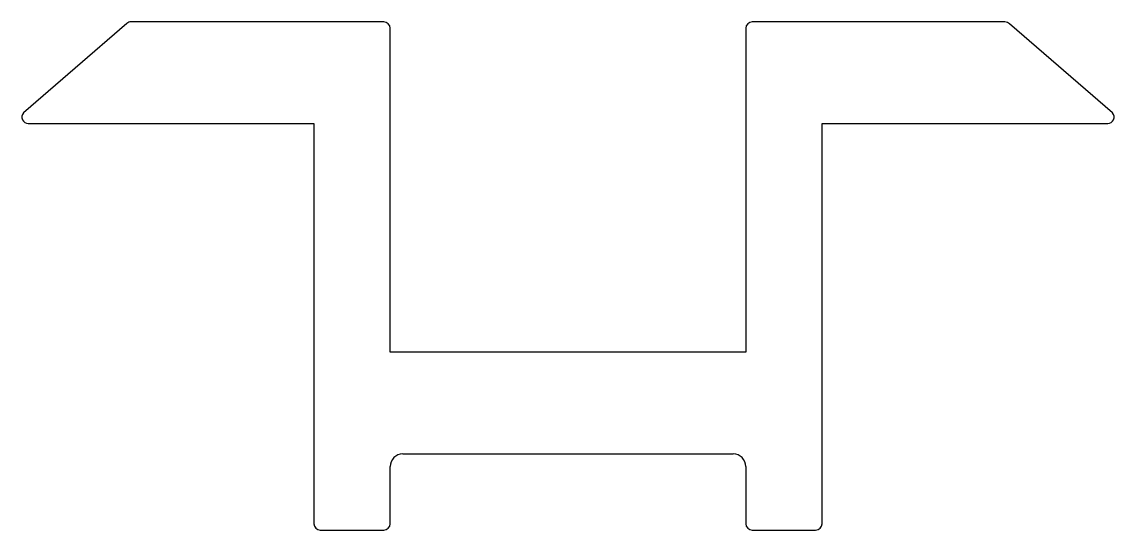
# Model space of a CAD drawing. Extents: x 2233.9 to 2276.9, y 1240.1 to 1260.1.
import ezdxf

# ---------------------------------------------------------------- set-up
doc = ezdxf.new("R2010")
doc.units = 0
doc.layers.get('0').update_dxf_attribs({"linetype": 'CONTINUOUS'})

msp = doc.modelspace()

# ---------------------------------------------------------------- linework, layer by layer
for p, q in [((2238.024, 1260.031), (2233.952, 1256.51)), ((2248.137, 1260.092), (2238.187, 1260.092)), ((2272.587, 1260.092), (2262.637, 1260.092)), ((2276.823, 1256.51), (2272.773, 1260.01)), ((2248.387, 1247.092), (2248.387, 1259.842)), ((2262.387, 1259.842), (2262.387, 1247.092)), ((2234.137, 1256.092), (2245.387, 1256.092)), ((2245.387, 1256.092), (2245.387, 1240.342)), ((2265.387, 1240.342), (2265.387, 1256.092)), ((2265.387, 1256.092), (2276.637, 1256.092)), ((2262.387, 1247.092), (2248.387, 1247.092)), ((2248.887, 1243.092), (2261.887, 1243.092)), ((2248.387, 1240.342), (2248.387, 1242.592)), ((2262.387, 1242.592), (2262.387, 1240.342)), ((2245.637, 1240.092), (2248.137, 1240.092)), ((2262.637, 1240.092), (2265.137, 1240.092))]:
    msp.add_line(p, q)
for centre, radius, start, end in [((2238.187, 1259.842), 0.25, 90.0001, 130.8544), ((2248.137, 1259.842), 0.25, 0, 90), ((2262.637, 1259.842), 0.25, 90, 180), ((2272.587, 1259.842), 0.25, 41.9872, 90), ((2234.137, 1256.342), 0.25, 138.0128, 270), ((2276.637, 1256.342), 0.25, 270.0001, 41.9872), ((2248.887, 1242.592), 0.5, 90, 180), ((2261.887, 1242.592), 0.5, 0, 90), ((2245.637, 1240.342), 0.25, 180, 270), ((2248.137, 1240.342), 0.25, 270, 0), ((2262.637, 1240.342), 0.25, 180, 270), ((2265.137, 1240.342), 0.25, 270, 0)]:
    msp.add_arc(centre, radius, start, end)

doc.saveas('drawing.dxf')
